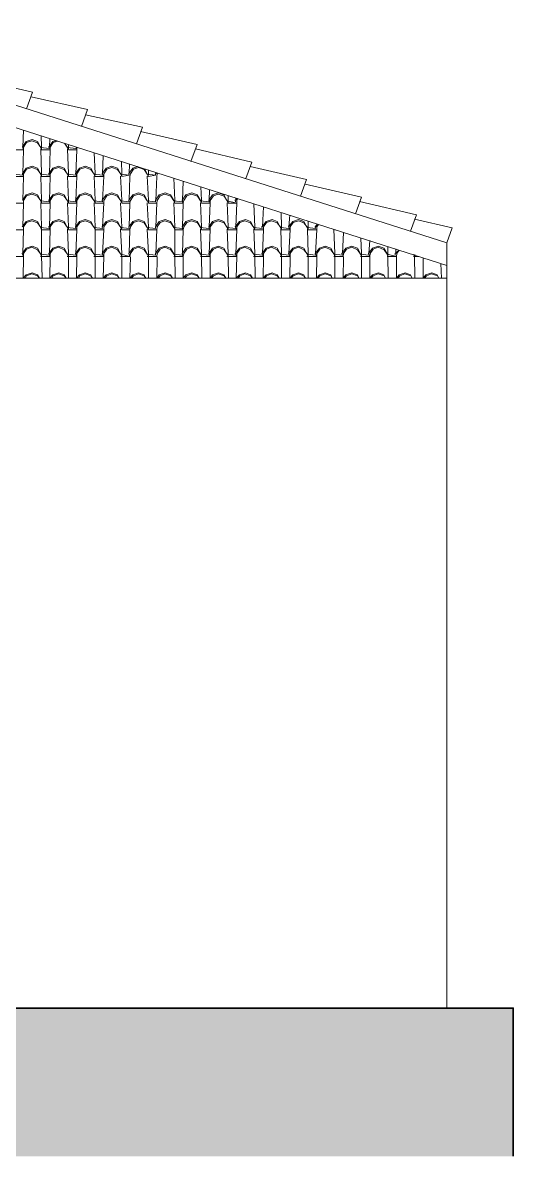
# Model space of a CAD drawing. Header units: millimetres. Extents: x -1532 to 6546, y -13476 to -9317.
# Drawn here: x 4774 to 6546, y -13476 to -9381 of the extents above; entities that cross this region are included whole.
import ezdxf

# ---------------------------------------------------------------- set-up
doc = ezdxf.new("R2010")
doc.units = ezdxf.units.MM
for name, color, linetype, lineweight in [('A-ALV-___-___-EXI', 250, 'Continuous', 25), ('A-BAS-___-___-EXI', 250, 'Continuous', 35), ('A-COB-___-___-EXI', 250, 'Continuous', 25)]:
    doc.layers.add(name, color=color, linetype=linetype, lineweight=lineweight)

msp = doc.modelspace()

# ---------------------------------------------------------------- hatches: boundary and pattern name
at = {"layer": 'A-BAS-___-___-EXI', "true_color": 0xcb9898}
msp.add_hatch(color=253, dxfattribs=at).paths.add_polyline_path([(-1532.5, -13475.9), (6545.8, -13475.9), (6545.8, -12940.5), (336.7, -12940.5), (336.7, -13061.4), (-413.9, -13061.4), (-413.9, -13190.3), (-1202.6, -13190.3), (-1202.6, -13254.1), (-1532.5, -13254.1)])

# ---------------------------------------------------------------- linework, layer by layer
at = {"layer": 'A-ALV-___-___-EXI', "color": 18, "lineweight": 9}
msp.add_line((6305.5, -12940.5), (6305.5, -10273.1), dxfattribs=at)
at = {"layer": 'A-BAS-___-___-EXI'}
msp.add_lwpolyline([(6545.8, -13475.9), (6545.8, -12940.5), (336.7, -12940.5), (336.7, -13061.4), (-413.9, -13061.4), (-413.9, -13190.3), (-1202.6, -13190.3), (-1202.6, -13254.1), (-1532.5, -13254.1), (-1532.5, -13475.9)], dxfattribs=at)
at = {"layer": 'A-COB-___-___-EXI', "color": 18, "lineweight": 9}
for p, q in [((4774.3, -9830.6), (4777, -9769.5)), ((4870.7, -9830.6), (4872, -9799.4)), ((4965.7, -9927), (4969.8, -9841.4)), ((5062.1, -9927), (5064.8, -9861.8)), ((5158.5, -9927), (5159.8, -9891.7)), ((5254.8, -9927), (5254.8, -9922.9)), ((5351.2, -10023.3), (5353.9, -9954.1)), ((5447.6, -10023.3), (5449, -9984)), ((5544, -10023.3), (5544, -10013.8)), ((5640.4, -10118.4), (5643.1, -10046.4)), ((5735.4, -10118.4), (5738.1, -10076.3)), ((5928.2, -10214.8), (5932.2, -10138.7)), ((6024.5, -10214.8), (6027.2, -10168.6)), ((4838.1, -10225.6), (4842.2, -10225.6)), ((4934.5, -10225.6), (4938.6, -10225.6)), ((5030.9, -10225.6), (5034.9, -10225.6)), ((5127.2, -10225.6), (5131.3, -10225.6)), ((5223.6, -10225.6), (5227.7, -10225.6)), ((5320, -10225.6), (5322.7, -10225.6)), ((5416.4, -10225.6), (5419.1, -10225.6)), ((5511.4, -10225.6), (5515.5, -10225.6)), ((5607.8, -10225.6), (5611.9, -10225.6)), ((5704.2, -10225.6), (5708.2, -10225.6)), ((5800.5, -10225.6), (5804.6, -10225.6)), ((5896.9, -10225.6), (5901, -10225.6)), ((5993.3, -10225.6), (5997.4, -10225.6)), ((6089.7, -10225.6), (6092.4, -10225.6)), ((6120.9, -10214.8), (6120.9, -10198.5)), ((6184.7, -10225.6), (6188.8, -10225.6)), ((6286.5, -10304.3), (6283.8, -10251.4))]:
    msp.add_line(p, q, dxfattribs=at)
at = {"layer": 'A-COB-___-___-EXI', "color": 18, "lineweight": 9, "flags": 128}
for points in [[(3144, -10304.3), (4509.6, -10304.3), (4509.6, -10138.7), (4573.4, -10138.7), (4573.4, -10304.3), (6305.5, -10304.3), (6305.5, -10176.7), (3814.6, -9381.3)], [(-202.2, -10176.7), (-202.2, -10258.2), (2301, -9458.6), (3802.4, -9458.6), (6305.5, -10258.2)], [(4809.6, -9632.4), (4787.9, -9692.1), (4809.6, -9632.4), (4606, -9584.9)], [(5007.8, -9694.8), (4986.1, -9755.9), (5007.8, -9694.8), (4804.2, -9648.7)], [(5184.3, -9818.4), (5206, -9758.6), (5001, -9713.8)], [(5404.2, -9821.1), (5381.1, -9882.2), (5404.2, -9821.1), (5199.2, -9774.9)], [(4676.6, -9836), (4646.7, -9831.9), (4635.8, -9815.7), (4614.1, -9807.5), (4596.5, -9814.3), (4585.6, -9830.6), (4584.3, -9840.1), (4580.2, -9829.2), (4593.8, -9810.2), (4615.5, -9803.4), (4634.5, -9810.2), (4646.7, -9830.6), (4649.4, -9840.1), (4680.6, -9840.1), (4676.6, -9829.2), (4690.1, -9810.2), (4711.9, -9803.4), (4730.9, -9810.2), (4741.7, -9830.6), (4745.8, -9840.1), (4777, -9840.1), (4774.3, -9927)], [(4895.1, -9807.5), (4882.9, -9810.2), (4868, -9829.2), (4869.3, -9836), (4839.5, -9831.9), (4827.2, -9815.7), (4806.9, -9807.5), (4787.9, -9814.3), (4777, -9830.6), (4777, -9840.1), (4772.9, -9829.2), (4786.5, -9810.2), (4808.2, -9803.4), (4827.2, -9810.2), (4838.1, -9830.6), (4842.2, -9840.1), (4873.4, -9840.1)], [(4842.2, -9840.1), (4842.2, -9836), (4842.2, -9829.2), (4840.8, -9789.9)], [(4900.5, -9808.9), (4884.3, -9814.3), (4873.4, -9830.6), (4873.4, -9840.1), (4870.7, -9927)], [(4938.6, -9936.5), (4938.6, -9932.4), (4938.6, -9925.6), (4935.8, -9838.7), (4938.6, -9836), (4938.6, -9829.2), (4938.6, -9821.1)], [(4842.2, -9936.5), (4842.2, -9932.4), (4842.2, -9925.6), (4839.5, -9838.7)], [(5034.9, -9932.4), (5034.9, -9925.6), (5032.2, -9851)], [(5601, -9884.9), (5579.3, -9944.6), (5601, -9884.9), (5397.4, -9837.4)], [(4870.7, -10023.3), (4873.4, -9936.5), (4842.2, -9936.5), (4838.1, -9927), (4827.2, -9906.6), (4808.2, -9899.8), (4786.5, -9906.6), (4772.9, -9925.6), (4772.9, -9932.4), (4743.1, -9928.3), (4732.2, -9912), (4710.5, -9903.9), (4692.9, -9910.7), (4680.6, -9927), (4680.6, -9936.5), (4677.9, -10023.3)], [(5189.7, -9901.2), (5172, -9906.6), (5157.1, -9925.6), (5158.5, -9932.4), (5131.3, -9936.5), (5127.2, -9927), (5116.4, -9906.6), (5096, -9899.8), (5075.7, -9906.6), (5060.7, -9925.6), (5066.2, -9936.5), (5034.9, -9936.5), (5030.9, -9927), (5020, -9906.6), (4999.6, -9899.8), (4979.3, -9906.6), (4964.3, -9925.6), (4969.8, -9936.5), (4938.6, -9936.5), (4934.5, -9927), (4923.6, -9906.6), (4904.6, -9899.8), (4882.9, -9906.6), (4868, -9925.6), (4869.3, -9932.4), (4839.5, -9928.3), (4827.2, -9912), (4806.9, -9903.9), (4787.9, -9910.7), (4777, -9927), (4777, -9936.5)], [(4965.7, -9932.4), (4935.8, -9928.3), (4923.6, -9912), (4903.3, -9903.9), (4884.3, -9910.7), (4873.4, -9927), (4873.4, -9936.5)], [(5062.1, -9932.4), (5032.2, -9928.3), (5020, -9912), (4999.6, -9903.9), (4980.6, -9910.7), (4969.8, -9927), (4969.8, -9936.5), (4965.7, -10023.3)], [(5158.5, -9932.4), (5128.6, -9928.3), (5116.4, -9912), (5096, -9903.9), (5077, -9910.7), (5066.2, -9927), (5066.2, -9936.5), (5062.1, -10023.3)], [(5131.3, -9936.5), (5131.3, -9932.4), (5131.3, -9925.6), (5130, -9882.2)], [(5253.5, -9932.4), (5223.6, -9928.3), (5212.8, -9912), (5192.4, -9903.9), (5173.4, -9910.7), (5162.5, -9927), (5161.2, -9936.5), (5158.5, -10023.3)], [(5799.2, -9947.3), (5777.5, -10008.4), (5799.2, -9947.3), (5595.6, -9901.2)], [(4745.8, -9936.5), (4777, -9936.5), (4774.3, -10023.3)], [(4842.2, -10032.9), (4842.2, -10028.8), (4842.2, -10022), (4839.5, -9935.1)], [(4938.6, -10032.9), (4938.6, -10028.8), (4938.6, -10022), (4935.8, -9935.1)], [(5034.9, -10032.9), (5034.9, -10028.8), (5034.9, -10022), (5032.2, -9935.1), (5034.9, -9936.5)], [(5131.3, -10032.9), (5131.3, -10028.8), (5131.3, -10022), (5127.2, -9935.1)], [(5214.1, -9909.3), (5223.6, -9927), (5227.7, -9936.5), (5253.5, -9932.4), (5253.5, -9925.6), (5260.3, -9924.3), (5258.9, -9927), (5257.6, -9936.5), (5254.8, -10023.3)], [(5227.7, -10032.9), (5227.7, -10028.8), (5227.7, -10022), (5223.6, -9935.1), (5227.7, -9936.5)], [(5227.7, -9932.4), (5227.7, -9925.6), (5227.7, -9913.4)], [(5322.7, -10028.8), (5322.7, -10022), (5320, -9943.3)], [(5419.1, -10028.8), (5419.1, -10022), (5417.7, -9974.5)], [(5997.4, -10011.1), (5975.7, -10072.2), (5997.4, -10011.1), (5793.8, -9965)], [(5062.1, -10118.4), (5066.2, -10032.9), (5034.9, -10032.9), (5030.9, -10023.3), (5020, -10003), (4999.6, -9996.2), (4979.3, -10003), (4964.3, -10022), (4969.8, -10032.9), (4938.6, -10032.9), (4934.5, -10023.3), (4923.6, -10003), (4904.6, -9996.2), (4882.9, -10003), (4868, -10022), (4873.4, -10032.9), (4842.2, -10032.9), (4838.1, -10023.3), (4827.2, -10003), (4808.2, -9996.2), (4786.5, -10003), (4772.9, -10022)], [(4869.3, -10028.8), (4839.5, -10024.7), (4827.2, -10008.4), (4806.9, -10000.3), (4787.9, -10007.1), (4777, -10023.3), (4777, -10032.9)], [(4843.5, -10304.3), (4842.2, -10221.5), (4842.2, -10213.4), (4842.2, -10129.2), (4842.2, -10125.2), (4842.2, -10118.4), (4839.5, -10031.5)], [(4965.7, -10028.8), (4935.8, -10024.7), (4923.6, -10008.4), (4903.3, -10000.3), (4884.3, -10007.1), (4873.4, -10023.3), (4873.4, -10032.9), (4870.7, -10118.4)], [(4938.6, -10304.3), (4938.6, -10221.5), (4938.6, -10213.4), (4935.8, -10127.9), (4938.6, -10125.2), (4938.6, -10118.4), (4935.8, -10031.5)], [(5158.5, -10118.4), (5161.2, -10032.9), (5131.3, -10032.9), (5127.2, -10023.3), (5116.4, -10003), (5096, -9996.2), (5075.7, -10003), (5060.7, -10022), (5062.1, -10028.8), (5032.2, -10024.7), (5020, -10008.4), (4999.6, -10000.3), (4980.6, -10007.1), (4969.8, -10023.3), (4969.8, -10032.9), (4965.7, -10118.4)], [(5034.9, -10304.3), (5034.9, -10221.5), (5034.9, -10213.4), (5034.9, -10129.2), (5034.9, -10125.2), (5034.9, -10118.4), (5032.2, -10031.5)], [(5257.6, -10032.9), (5227.7, -10032.9), (5223.6, -10023.3), (5212.8, -10003), (5192.4, -9996.2), (5172, -10003), (5157.1, -10022), (5158.5, -10028.8), (5128.6, -10024.7), (5116.4, -10008.4), (5096, -10000.3), (5077, -10007.1), (5066.2, -10023.3), (5066.2, -10032.9)], [(5131.3, -10304.3), (5131.3, -10221.5), (5131.3, -10213.4), (5127.2, -10127.9), (5131.3, -10125.2), (5131.3, -10118.4), (5127.2, -10031.5)], [(5447.6, -10118.4), (5450.3, -10032.9), (5450.3, -10023.3), (5462.5, -10007.1), (5480.2, -10000.3), (5501.9, -10008.4), (5512.8, -10024.7), (5546.7, -10032.9), (5515.5, -10032.9), (5511.4, -10023.3), (5500.5, -10003), (5481.5, -9996.2), (5459.8, -10003), (5446.3, -10022), (5450.3, -10032.9), (5419.1, -10032.9), (5416.4, -10023.3), (5404.2, -10003), (5385.2, -9996.2), (5363.4, -10003), (5349.9, -10022), (5353.9, -10032.9), (5322.7, -10032.9), (5320, -10023.3), (5307.8, -10003), (5288.8, -9996.2), (5267.1, -10003), (5253.5, -10022), (5253.5, -10028.8), (5223.6, -10024.7), (5212.8, -10008.4), (5192.4, -10000.3), (5173.4, -10007.1), (5162.5, -10023.3), (5161.2, -10032.9)], [(5227.7, -10304.3), (5227.7, -10221.5), (5227.7, -10213.4), (5223.6, -10127.9), (5227.7, -10125.2), (5227.7, -10118.4), (5223.6, -10031.5)], [(5349.9, -10028.8), (5320, -10024.7), (5309.1, -10008.4), (5287.4, -10000.3), (5269.8, -10007.1), (5258.9, -10023.3), (5257.6, -10032.9), (5254.8, -10118.4)], [(5324.1, -10304.3), (5322.7, -10221.5), (5322.7, -10213.4), (5322.7, -10129.2), (5322.7, -10125.2), (5322.7, -10118.4), (5320, -10031.5), (5322.7, -10032.9)], [(5446.3, -10028.8), (5416.4, -10024.7), (5405.5, -10008.4), (5383.8, -10000.3), (5366.2, -10007.1), (5355.3, -10023.3), (5353.9, -10032.9), (5351.2, -10118.4)], [(5420.5, -10304.3), (5419.1, -10221.5), (5419.1, -10213.4), (5416.4, -10127.9), (5419.1, -10125.2), (5419.1, -10118.4), (5416.4, -10031.5), (5419.1, -10032.9)], [(5516.8, -10304.3), (5515.5, -10221.5), (5515.5, -10213.4), (5512.8, -10127.9), (5515.5, -10125.2), (5515.5, -10118.4), (5512.8, -10031.5)], [(5515.5, -10032.9), (5515.5, -10028.8), (5515.5, -10022), (5515.5, -10005.7)], [(5542.6, -10028.8), (5541.3, -10022), (5550.8, -10016.6), (5546.7, -10023.3), (5546.7, -10032.9), (5544, -10118.4)], [(6195.6, -10074.9), (6173.9, -10134.7), (6195.6, -10074.9), (5990.6, -10027.4)], [(4745.8, -10032.9), (4777, -10032.9), (4774.3, -10118.4)], [(5613.2, -10304.3), (5611.9, -10221.5), (5611.9, -10213.4), (5609.1, -10127.9), (5611.9, -10125.2), (5611.9, -10118.4), (5609.1, -10035.6)], [(5708.2, -10304.3), (5708.2, -10221.5), (5708.2, -10213.4), (5705.5, -10127.9), (5708.2, -10125.2), (5708.2, -10118.4), (5706.9, -10066.8)], [(4965.7, -10214.8), (4969.8, -10129.2), (4938.6, -10129.2), (4934.5, -10119.7), (4923.6, -10099.4), (4904.6, -10092.6), (4882.9, -10099.4), (4868, -10118.4), (4873.4, -10129.2), (4842.2, -10129.2), (4838.1, -10119.7), (4827.2, -10099.4), (4808.2, -10092.6), (4786.5, -10099.4), (4771.6, -10118.4)], [(4869.3, -10125.2), (4839.5, -10121.1), (4827.2, -10104.8), (4806.9, -10096.7), (4787.9, -10103.4), (4777, -10118.4), (4777, -10129.2)], [(5062.1, -10214.8), (5066.2, -10129.2), (5034.9, -10129.2), (5030.9, -10119.7), (5020, -10099.4), (4999.6, -10092.6), (4979.3, -10099.4), (4964.3, -10118.4), (4965.7, -10125.2), (4935.8, -10121.1), (4923.6, -10104.8), (4903.3, -10096.7), (4884.3, -10103.4), (4873.4, -10118.4), (4873.4, -10129.2), (4870.7, -10214.8)], [(5158.5, -10214.8), (5161.2, -10129.2), (5131.3, -10129.2), (5127.2, -10119.7), (5116.4, -10099.4), (5096, -10092.6), (5075.7, -10099.4), (5060.7, -10118.4), (5062.1, -10125.2), (5032.2, -10121.1), (5020, -10104.8), (4999.6, -10096.7), (4980.6, -10103.4), (4969.8, -10118.4), (4969.8, -10129.2)], [(5254.8, -10214.8), (5257.6, -10129.2), (5227.7, -10129.2), (5223.6, -10119.7), (5212.8, -10099.4), (5192.4, -10092.6), (5172, -10099.4), (5157.1, -10118.4), (5158.5, -10125.2), (5128.6, -10121.1), (5116.4, -10104.8), (5096, -10096.7), (5077, -10103.4), (5066.2, -10118.4), (5066.2, -10129.2)], [(5544, -10214.8), (5546.7, -10129.2), (5515.5, -10129.2), (5511.4, -10119.7), (5500.5, -10099.4), (5481.5, -10092.6), (5459.8, -10099.4), (5446.3, -10118.4), (5450.3, -10129.2), (5419.1, -10129.2), (5416.4, -10119.7), (5404.2, -10099.4), (5385.2, -10092.6), (5363.4, -10099.4), (5349.9, -10118.4), (5353.9, -10129.2), (5322.7, -10129.2), (5320, -10119.7), (5307.8, -10099.4), (5288.8, -10092.6), (5267.1, -10099.4), (5253.5, -10118.4), (5253.5, -10125.2), (5223.6, -10121.1), (5212.8, -10104.8), (5192.4, -10096.7), (5173.4, -10103.4), (5162.5, -10118.4), (5161.2, -10129.2)], [(5349.9, -10125.2), (5320, -10121.1), (5309.1, -10104.8), (5287.4, -10096.7), (5269.8, -10103.4), (5258.9, -10118.4), (5257.6, -10129.2)], [(5446.3, -10125.2), (5416.4, -10121.1), (5405.5, -10104.8), (5383.8, -10096.7), (5366.2, -10103.4), (5355.3, -10118.4), (5353.9, -10129.2), (5351.2, -10214.8)], [(5542.6, -10125.2), (5512.8, -10121.1), (5501.9, -10104.8), (5480.2, -10096.7), (5462.5, -10103.4), (5450.3, -10118.4), (5450.3, -10129.2), (5447.6, -10214.8)], [(5735.4, -10214.8), (5739.5, -10129.2), (5708.2, -10129.2), (5704.2, -10119.7), (5693.3, -10099.4), (5674.3, -10092.6), (5652.6, -10099.4), (5637.7, -10118.4), (5639, -10125.2), (5609.1, -10121.1), (5596.9, -10104.8), (5576.6, -10096.7), (5557.6, -10103.4), (5546.7, -10118.4), (5546.7, -10129.2), (5541.3, -10118.4), (5556.2, -10099.4), (5577.9, -10092.6), (5596.9, -10099.4), (5607.8, -10119.7), (5611.9, -10129.2), (5643.1, -10129.2), (5640.4, -10214.8)], [(5735.4, -10125.2), (5705.5, -10121.1), (5693.3, -10104.8), (5672.9, -10096.7), (5653.9, -10103.4), (5643.1, -10118.4), (5643.1, -10129.2)], [(5831.8, -10118.4), (5837.2, -10108.9), (5830.4, -10118.4), (5831.8, -10125.2), (5801.9, -10121.1), (5789.7, -10104.8), (5769.3, -10096.7), (5750.3, -10103.4), (5739.5, -10118.4), (5739.5, -10129.2), (5734, -10118.4), (5749, -10099.4), (5769.3, -10092.6), (5789.7, -10099.4), (5800.5, -10119.7), (5804.6, -10129.2), (5835.8, -10129.2), (5831.8, -10214.8)], [(5804.6, -10304.3), (5804.6, -10221.5), (5804.6, -10213.4), (5801.9, -10127.9), (5804.6, -10125.2), (5804.6, -10118.4), (5804.6, -10098)], [(5842.6, -10110.2), (5835.8, -10118.4), (5835.8, -10129.2)], [(6305.5, -10176.7), (6324.5, -10122.4), (6188.8, -10091.2)], [(4745.8, -10129.2), (4777, -10129.2), (4774.3, -10214.8)], [(5901, -10304.3), (5901, -10221.5), (5901, -10213.4), (5896.9, -10127.9), (5901, -10129.2), (5903.7, -10129.2)], [(5349.9, -10221.5), (5320, -10217.5), (5309.1, -10201.2), (5287.4, -10191.7), (5269.8, -10199.8), (5258.9, -10214.8), (5257.6, -10225.6), (5227.7, -10225.6), (5223.6, -10216.1), (5212.8, -10195.7), (5192.4, -10189), (5172, -10195.7), (5157.1, -10214.8), (5161.2, -10225.6), (5131.3, -10225.6), (5127.2, -10216.1), (5116.4, -10195.7), (5096, -10189), (5075.7, -10195.7), (5060.7, -10214.8), (5066.2, -10225.6), (5034.9, -10225.6), (5030.9, -10216.1), (5020, -10195.7), (4999.6, -10189), (4979.3, -10195.7), (4964.3, -10214.8), (4969.8, -10225.6), (4938.6, -10225.6), (4934.5, -10216.1), (4923.6, -10195.7), (4904.6, -10189), (4882.9, -10195.7), (4868, -10214.8), (4873.4, -10225.6), (4842.2, -10225.6), (4838.1, -10216.1), (4827.2, -10195.7), (4808.2, -10189), (4786.5, -10195.7), (4771.6, -10214.8), (4777, -10225.6), (4745.8, -10225.6)], [(4869.3, -10221.5), (4839.5, -10217.5), (4827.2, -10201.2), (4806.9, -10191.7), (4787.9, -10199.8), (4777, -10214.8), (4777, -10225.6), (4775.7, -10304.3), (4786.5, -10292.1), (4808.2, -10285.3), (4827.2, -10292.1), (4834, -10304.3), (4827.2, -10296.2), (4806.9, -10288.1), (4787.9, -10296.2), (4782.4, -10304.3)], [(4965.7, -10221.5), (4935.8, -10217.5), (4923.6, -10201.2), (4903.3, -10191.7), (4884.3, -10199.8), (4873.4, -10214.8), (4873.4, -10225.6), (4872, -10304.3), (4882.9, -10292.1), (4904.6, -10285.3), (4923.6, -10292.1), (4930.4, -10304.3), (4923.6, -10296.2), (4903.3, -10288.1), (4884.3, -10296.2), (4878.8, -10304.3)], [(5062.1, -10221.5), (5032.2, -10217.5), (5020, -10201.2), (4999.6, -10191.7), (4980.6, -10199.8), (4969.8, -10214.8), (4969.8, -10225.6), (4968.4, -10304.3), (4979.3, -10292.1), (4999.6, -10285.3), (5020, -10292.1), (5025.4, -10304.3), (5020, -10296.2), (4999.6, -10288.1), (4980.6, -10296.2), (4975.2, -10304.3)], [(6023.2, -10221.5), (5993.3, -10217.5), (5982.4, -10201.2), (5962.1, -10191.7), (5943.1, -10199.8), (5932.2, -10214.8), (5930.9, -10225.6), (5901, -10225.6), (5896.9, -10216.1), (5886.1, -10195.7), (5865.7, -10189), (5845.3, -10195.7), (5830.4, -10214.8), (5835.8, -10225.6), (5804.6, -10225.6), (5800.5, -10216.1), (5789.7, -10195.7), (5769.3, -10189), (5749, -10195.7), (5734, -10214.8), (5739.5, -10225.6), (5708.2, -10225.6), (5704.2, -10216.1), (5693.3, -10195.7), (5674.3, -10189), (5652.6, -10195.7), (5637.7, -10214.8), (5643.1, -10225.6), (5611.9, -10225.6), (5607.8, -10216.1), (5596.9, -10195.7), (5577.9, -10189), (5556.2, -10195.7), (5541.3, -10214.8), (5546.7, -10225.6), (5515.5, -10225.6), (5511.4, -10216.1), (5500.5, -10195.7), (5481.5, -10189), (5459.8, -10195.7), (5446.3, -10214.8), (5450.3, -10225.6), (5419.1, -10225.6), (5416.4, -10216.1), (5404.2, -10195.7), (5385.2, -10189), (5363.4, -10195.7), (5349.9, -10214.8), (5353.9, -10225.6), (5322.7, -10225.6), (5320, -10216.1), (5307.8, -10195.7), (5288.8, -10189), (5267.1, -10195.7), (5253.5, -10214.8), (5253.5, -10221.5), (5223.6, -10217.5), (5212.8, -10201.2), (5192.4, -10191.7), (5173.4, -10199.8), (5162.5, -10214.8), (5161.2, -10225.6), (5128.6, -10217.5), (5116.4, -10201.2), (5096, -10191.7), (5077, -10199.8), (5066.2, -10214.8), (5066.2, -10225.6), (5064.8, -10304.3), (5075.7, -10292.1), (5096, -10285.3), (5116.4, -10292.1), (5121.8, -10304.3), (5116.4, -10296.2), (5096, -10288.1), (5077, -10296.2), (5070.2, -10304.3)], [(5446.3, -10221.5), (5416.4, -10217.5), (5405.5, -10201.2), (5383.8, -10191.7), (5366.2, -10199.8), (5355.3, -10214.8), (5353.9, -10225.6), (5353.9, -10304.3), (5363.4, -10292.1), (5385.2, -10285.3), (5404.2, -10292.1), (5411, -10304.3), (5405.5, -10296.2), (5383.8, -10288.1), (5366.2, -10296.2), (5359.4, -10304.3)], [(5542.6, -10221.5), (5512.8, -10217.5), (5501.9, -10201.2), (5480.2, -10191.7), (5462.5, -10199.8), (5450.3, -10214.8), (5450.3, -10225.6), (5450.3, -10304.3), (5459.8, -10292.1), (5481.5, -10285.3), (5500.5, -10292.1), (5507.3, -10304.3), (5501.9, -10296.2), (5480.2, -10288.1), (5462.5, -10296.2), (5455.8, -10304.3)], [(5639, -10221.5), (5609.1, -10217.5), (5596.9, -10201.2), (5576.6, -10191.7), (5557.6, -10199.8), (5546.7, -10214.8), (5546.7, -10225.6), (5545.3, -10304.3), (5556.2, -10292.1), (5577.9, -10285.3), (5596.9, -10292.1), (5603.7, -10304.3), (5596.9, -10296.2), (5576.6, -10288.1), (5557.6, -10296.2), (5552.1, -10304.3)], [(5735.4, -10221.5), (5705.5, -10217.5), (5693.3, -10201.2), (5672.9, -10191.7), (5653.9, -10199.8), (5643.1, -10214.8), (5643.1, -10225.6)], [(5831.8, -10221.5), (5801.9, -10217.5), (5789.7, -10201.2), (5769.3, -10191.7), (5750.3, -10199.8), (5739.5, -10214.8), (5739.5, -10225.6), (5738.1, -10304.3), (5749, -10292.1), (5769.3, -10285.3), (5789.7, -10292.1), (5795.1, -10304.3), (5789.7, -10296.2), (5769.3, -10288.1), (5750.3, -10296.2), (5743.5, -10304.3)], [(6032.7, -10304.3), (6039.5, -10296.2), (6057.1, -10288.1), (6078.8, -10296.2), (6084.3, -10304.3), (6077.5, -10292.1), (6058.5, -10285.3), (6036.7, -10292.1), (6027.2, -10304.3), (6027.2, -10225.6), (6028.6, -10214.8), (6039.5, -10199.8), (6057.1, -10191.7), (6078.8, -10201.2), (6089.7, -10217.5), (6123.6, -10225.6), (6092.4, -10225.6), (6089.7, -10216.1), (6077.5, -10195.7), (6058.5, -10189), (6036.7, -10195.7), (6023.2, -10214.8), (6027.2, -10225.6), (5997.4, -10225.6), (5993.3, -10216.1), (5982.4, -10195.7), (5962.1, -10189), (5940.4, -10195.7), (5926.8, -10214.8), (5928.2, -10221.5), (5898.3, -10217.5), (5886.1, -10201.2), (5865.7, -10191.7), (5846.7, -10199.8), (5835.8, -10214.8), (5835.8, -10225.6), (5834.5, -10304.3), (5845.3, -10292.1), (5865.7, -10285.3), (5886.1, -10292.1), (5891.5, -10304.3), (5886.1, -10296.2), (5865.7, -10288.1), (5846.7, -10296.2), (5839.9, -10304.3)], [(5997.4, -10304.3), (5997.4, -10221.5), (5997.4, -10213.4), (5994.7, -10159.1)], [(6093.8, -10304.3), (6092.4, -10221.5), (6092.4, -10213.4), (6092.4, -10190.3)], [(5162.5, -10227), (5161.2, -10304.3), (5172, -10292.1), (5192.4, -10285.3), (5212.8, -10292.1), (5218.2, -10304.3), (5212.8, -10296.2), (5192.4, -10288.1), (5173.4, -10296.2), (5166.6, -10304.3)], [(5258.9, -10227), (5257.6, -10304.3), (5267.1, -10292.1), (5288.8, -10285.3), (5307.8, -10292.1), (5314.6, -10304.3), (5309.1, -10296.2), (5287.4, -10288.1), (5269.8, -10296.2), (5263, -10304.3)], [(5643.1, -10227), (5641.7, -10304.3), (5652.6, -10292.1), (5674.3, -10285.3), (5693.3, -10292.1), (5700.1, -10304.3), (5693.3, -10296.2), (5672.9, -10288.1), (5653.9, -10296.2), (5648.5, -10304.3)], [(5932.2, -10227), (5930.9, -10304.3), (5940.4, -10292.1), (5962.1, -10285.3), (5982.4, -10292.1), (5987.9, -10304.3), (5982.4, -10296.2), (5962.1, -10288.1), (5943.1, -10296.2), (5936.3, -10304.3)], [(6119.6, -10221.5), (6119.6, -10214.8), (6133.1, -10202.5), (6125, -10214.8), (6123.6, -10225.6), (6123.6, -10304.3), (6133.1, -10292.1), (6154.8, -10285.3), (6173.9, -10292.1), (6180.6, -10304.3), (6175.2, -10296.2), (6153.5, -10288.1), (6135.8, -10296.2), (6129.1, -10304.3)], [(6190.1, -10304.3), (6188.8, -10221.5), (6188.8, -10220.2), (6192.9, -10221.5), (6184.7, -10218.8), (6188.8, -10225.6), (6203.7, -10225.6)], [(6220, -10231), (6220, -10304.3), (6229.5, -10292.1), (6251.2, -10285.3), (6270.2, -10292.1), (6277, -10304.3), (6271.6, -10296.2), (6249.9, -10288.1), (6232.2, -10296.2), (6225.4, -10304.3)]]:
    msp.add_lwpolyline(points, dxfattribs=at)
msp.add_lwpolyline([(4965.7, -9836), (4935.8, -9831.9), (4925, -9817), (4934.5, -9830.6), (4938.6, -9840.1), (4969.8, -9840.1), (4969.8, -9830.6)], close=True, dxfattribs=at)

doc.saveas('drawing.dxf')
